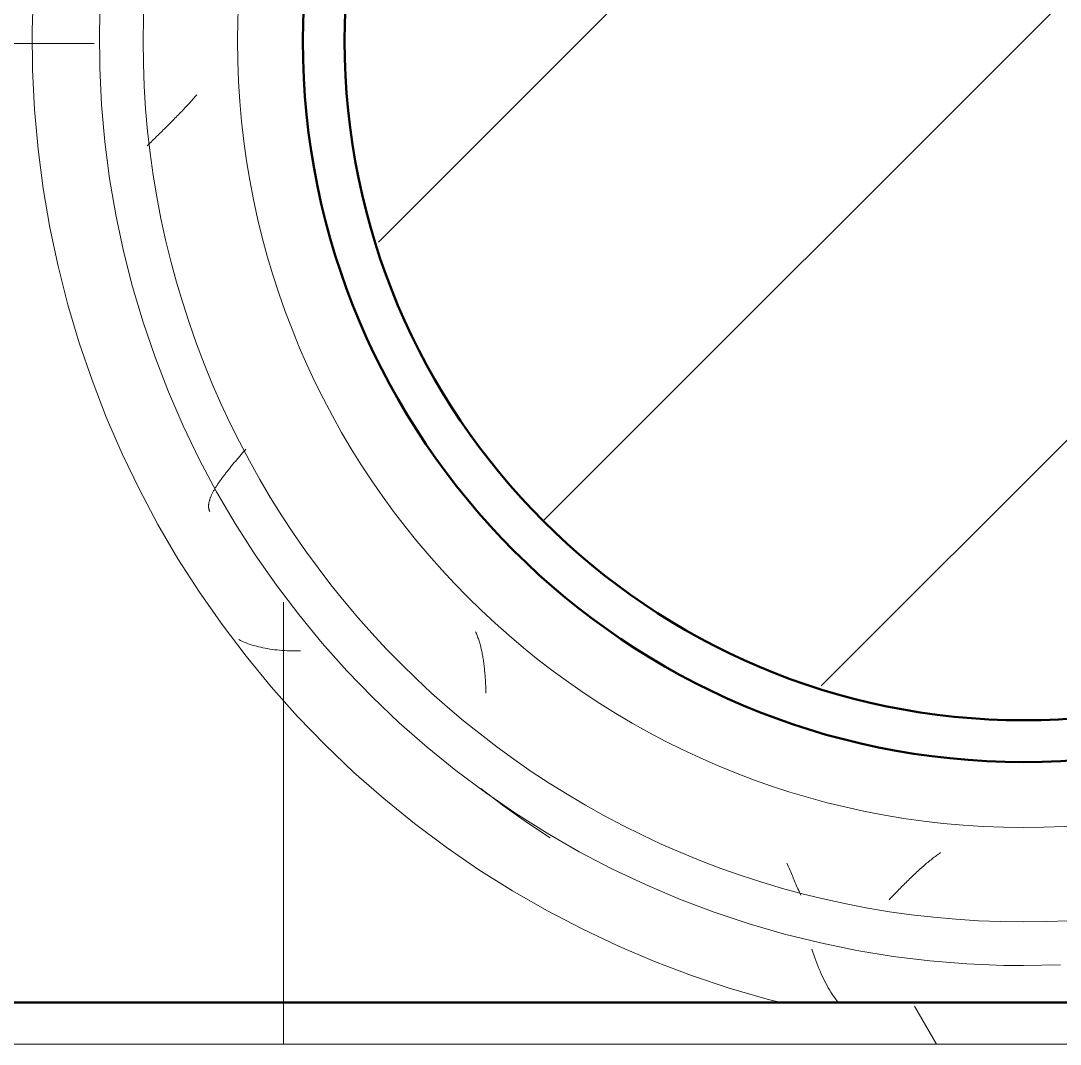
# Model space of a CAD drawing. Header units: millimetres. Extents: x -9358 to 257996, y -67499 to 9117.
# Drawn here: x 1675 to 2172.5, y 221.9 to 711.6 of the extents above; entities that cross this region are included whole.
import ezdxf

# ---------------------------------------------------------------- set-up
doc = ezdxf.new("R2010")
doc.units = ezdxf.units.MM
doc.header["$LTSCALE"] = 1000
for name, color, linetype, lineweight in [('A-COL-RFC', 8, 'Continuous', 18), ('A-COL-RFC-1', 8, 'Continuous', 9), ('A-COL-RFC-2', 8, 'Continuous', 50), ('A-WAL-CLD', 8, 'Continuous', 9), ('A-WAL-CMU', 8, 'Continuous', 50), ('A-WAL-LOW-20', 8, 'Continuous', 18), ('A-WAL-PAT-1', 8, 'Continuous', 9)]:
    doc.layers.add(name, color=color, linetype=linetype, lineweight=lineweight)
pattern_1 = [(0, (0, 0), (812.8, 203.2), [33.53, -576.07, 33.53, -576.07, -3251.2]), (0, (0, 0), (812.8, 203.2), [-1219.2, 33.53, -1185.67, 33.53, -576.07, -1422.4]), (0, (0, 0), (812.8, 203.2), [-3048, 33.53, -372.87, 33.53, -982.47]), (120, (304.8, 101.6), (-582.376, 602.305), [33.53, -576.07, 33.53, -576.07, -3251.2]), (120, (304.8, 101.6), (-582.376, 602.305), [-1219.2, 33.53, -1185.67, 33.53, -576.07, -1422.4]), (120, (304.8, 101.6), (-582.376, 602.305), [-3048, 33.53, -372.87, 33.53, -982.47]), (240, (406.4, 508), (-230.424, -805.505), [33.53, -576.07, 33.53, -576.07, -3251.2]), (240, (406.4, 508), (-230.424, -805.505), [-1219.2, 33.53, -1185.67, 33.53, -576.07, -1422.4]), (240, (406.4, 508), (-230.424, -805.505), [-3048, 33.53, -372.87, 33.53, -982.47])]

# ---------------------------------------------------------------- blocks, each defined once
blk = doc.blocks.new('Concrete-Round-Column - 650-2713651-01-Ground Floor Furniture Plan')
at = {"layer": 'A-COL-RFC-1'}
h = blk.add_hatch(dxfattribs=at)
h.set_pattern_fill('FP_6', color=256, style=0, pattern_type=2)
h.set_pattern_definition([(225, (2155, 850), (106.066, -106.066), [])])
h.paths.add_polyline_path([(0, 325), (-67.52, 317.51), (-124.37, 300.26), (-180.56, 270.23), (-229.81, 229.81), (-270.23, 180.56), (-301.56, 120.09), (-318.76, 63.4), (-325, 0), (-318.76, -63.4), (-300.26, -124.37), (-270.23, -180.56), (-229.81, -229.81), (-180.56, -270.23), (-124.37, -300.26), (-63.4, -318.76), (0, -325), (63.4, -318.76), (124.37, -300.26), (180.56, -270.23), (229.81, -229.81), (270.23, -180.56), (301.15, -121.43), (319.03, -60.59), (325, 0), (318.76, 63.4), (300.26, 124.37), (270.23, 180.56), (229.81, 229.81), (180.56, 270.23), (122.68, 300.77), (63.4, 318.76), (55.37, 319.55)], flags=0)
at = {"layer": 'A-COL-RFC-2'}
for start, end in [(0, 180), (180, 0)]:
    blk.add_arc((0, 0), 325, start, end, dxfattribs=at)
blk = doc.blocks.new('Walls 13 - Walls 13-579752-01-Ground Floor Furniture Plan')
at = {"layer": 'A-WAL-PAT-1'}
h = blk.add_hatch(dxfattribs=at)
h.set_pattern_fill('FP_11', color=256, style=0, pattern_type=2)
h.set_pattern_definition([(90, (450, 700), (-900, 6e-14), [700, -700]), (90, (0, 0), (-1800, 1e-13), [700, -700]), (0, (0, 0), (0, 700), [])])
h.paths.add_polyline_path([(730, 370), (2620, 370), (2620, 1370), (730, 1370), (730, 426.45)], flags=0)
h.paths.add_polyline_path([(2119.9, 406.52), (2118.25, 406.52), (2045.76, 418.62), (1976.25, 442.48), (1911.61, 477.46), (1851.36, 525.05), (1802.62, 578.54), (1763.63, 638.2), (1734.11, 705.51), (1716.07, 776.76), (1710, 850), (1716.07, 923.24), (1735.8, 998.33), (1765.93, 1065.31), (1803.83, 1123.32), (1854.74, 1178.28), (1911.61, 1222.54), (1976.25, 1257.52), (2050.67, 1282.2), (2119.9, 1293.48), (2191.75, 1293.48), (2264.24, 1281.38), (2339.27, 1254.53), (2398.39, 1222.54), (2458.82, 1174.76), (2507.38, 1121.46), (2546.37, 1061.8), (2575.89, 994.49), (2593.93, 923.24), (2600, 850), (2593.93, 776.76), (2574.2, 701.67), (2546.37, 638.2), (2506.17, 576.68), (2456.39, 522.6), (2396.05, 476.19), (2333.75, 442.48), (2259.33, 417.8), (2190.1, 406.52), (2142.38, 406.52)], flags=0)
h.paths.add_polyline_path([(1230.1, 406.52), (1158.25, 406.52), (1085.76, 418.62), (1012.56, 444.48), (951.61, 477.46), (893.61, 522.6), (843.83, 576.68), (803.63, 638.2), (774.11, 705.51), (756.07, 776.76), (750, 850), (756.07, 923.24), (775.8, 998.33), (803.63, 1061.8), (846.67, 1126.41), (893.61, 1177.4), (956.16, 1225), (1016.25, 1257.52), (1090.67, 1282.2), (1159.9, 1293.48), (1231.75, 1293.48), (1304.24, 1281.38), (1373.75, 1257.52), (1438.39, 1222.54), (1497.59, 1176.1), (1546.17, 1123.32), (1586.37, 1061.8), (1615.89, 994.49), (1633.93, 923.24), (1640, 850), (1632.9, 772.69), (1614.2, 701.67), (1586.37, 638.2), (1546.17, 576.68), (1495.09, 521.59), (1436.05, 476.19), (1373.75, 442.48), (1299.33, 417.8), (1231.75, 406.52)], flags=0)
blk = doc.blocks.new('FP_150-01-Ground Floor Furniture Plan')
at = {"layer": 'A-WAL-PAT-1'}
for p, q in [((49550.04, 1044.53), (49550.53, 1045.06)), ((49550.53, 1045.06), (49551.01, 1045.59)), ((49551.01, 1045.59), (49551.48, 1046.12)), ((49551.48, 1046.12), (49551.95, 1046.64)), ((49551.95, 1046.64), (49552.42, 1047.17)), ((49552.42, 1047.17), (49552.88, 1047.69)), ((49552.88, 1047.69), (49553.33, 1048.21)), ((49553.33, 1048.21), (49553.78, 1048.73)), ((49553.78, 1048.73), (49554.22, 1049.25)), ((49545.43, 1039.67), (49545.96, 1040.22)), ((49545.96, 1040.22), (49546.49, 1040.76)), ((49546.49, 1040.76), (49547.01, 1041.31)), ((49547.01, 1041.31), (49547.53, 1041.85)), ((49547.53, 1041.85), (49548.04, 1042.39)), ((49548.04, 1042.39), (49548.55, 1042.93)), ((49548.55, 1042.93), (49549.05, 1043.46)), ((49549.05, 1043.46), (49549.55, 1044)), ((49549.55, 1044), (49550.04, 1044.53)), ((49540.48, 1034.67), (49541.04, 1035.24)), ((49541.04, 1035.24), (49541.61, 1035.8)), ((49541.61, 1035.8), (49542.16, 1036.36)), ((49542.16, 1036.36), (49542.72, 1036.91)), ((49542.72, 1036.91), (49543.27, 1037.47)), ((49543.27, 1037.47), (49543.81, 1038.02)), ((49543.81, 1038.02), (49544.36, 1038.58)), ((49544.36, 1038.58), (49544.9, 1039.13)), ((49544.9, 1039.13), (49545.43, 1039.67)), ((49535.29, 1029.53), (49535.88, 1030.11)), ((49535.88, 1030.11), (49536.46, 1030.68)), ((49536.46, 1030.68), (49537.04, 1031.26)), ((49537.04, 1031.26), (49537.62, 1031.83)), ((49537.62, 1031.83), (49538.2, 1032.4)), ((49538.2, 1032.4), (49538.77, 1032.97)), ((49538.77, 1032.97), (49539.35, 1033.54)), ((49539.35, 1033.54), (49539.91, 1034.11)), ((49539.91, 1034.11), (49540.48, 1034.67)), ((49530.56, 1024.83), (49531.16, 1025.42)), ((49531.16, 1025.42), (49531.75, 1026.02)), ((49531.75, 1026.02), (49532.34, 1026.6)), ((49532.34, 1026.6), (49532.94, 1027.19)), ((49532.94, 1027.19), (49533.53, 1027.78)), ((49533.53, 1027.78), (49534.12, 1028.36)), ((49534.12, 1028.36), (49534.71, 1028.95)), ((49534.71, 1028.95), (49535.29, 1029.53)), ((49687.85, 791.9), (49687.64, 792.36)), ((49688.06, 791.43), (49687.85, 791.9)), ((49688.26, 790.95), (49688.06, 791.43)), ((49688.45, 790.47), (49688.26, 790.95)), ((49688.64, 789.97), (49688.45, 790.47)), ((49688.83, 789.48), (49688.64, 789.97)), ((49689.01, 788.97), (49688.83, 789.48)), ((49689.18, 788.46), (49689.01, 788.97)), ((49689.35, 787.94), (49689.18, 788.46)), ((49689.51, 787.42), (49689.35, 787.94)), ((49689.67, 786.89), (49689.51, 787.42)), ((49689.83, 786.35), (49689.67, 786.89)), ((49689.97, 785.81), (49689.83, 786.35)), ((49690.12, 785.25), (49689.97, 785.81)), ((49690.26, 784.7), (49690.12, 785.25)), ((49690.39, 784.13), (49690.26, 784.7)), ((49690.52, 783.56), (49690.39, 784.13)), ((49690.65, 782.98), (49690.52, 783.56)), ((49690.77, 782.4), (49690.65, 782.98)), ((49690.88, 781.81), (49690.77, 782.4)), ((49690.99, 781.22), (49690.88, 781.81)), ((49691.1, 780.61), (49690.99, 781.22)), ((49691.2, 780), (49691.1, 780.61)), ((49691.3, 779.39), (49691.2, 780)), ((49691.4, 778.77), (49691.3, 779.39)), ((49691.49, 778.14), (49691.4, 778.77)), ((49691.57, 777.51), (49691.49, 778.14)), ((49691.66, 776.87), (49691.57, 777.51)), ((49691.74, 776.23), (49691.66, 776.87)), ((49691.81, 775.57), (49691.74, 776.23)), ((49691.88, 774.92), (49691.81, 775.57)), ((49691.95, 774.26), (49691.88, 774.92)), ((49692.02, 773.59), (49691.95, 774.26)), ((49692.08, 772.91), (49692.02, 773.59)), ((49692.14, 772.24), (49692.08, 772.91)), ((49692.2, 771.55), (49692.14, 772.24)), ((49692.25, 770.86), (49692.2, 771.55)), ((49692.3, 770.17), (49692.25, 770.86)), ((49692.35, 769.47), (49692.3, 770.17)), ((49692.39, 768.76), (49692.35, 769.47)), ((49692.43, 768.05), (49692.39, 768.76)), ((49692.47, 767.33), (49692.43, 768.05)), ((49692.51, 766.61), (49692.47, 767.33)), ((49692.54, 765.89), (49692.51, 766.61)), ((49692.57, 765.16), (49692.54, 765.89)), ((49692.6, 764.42), (49692.57, 765.16)), ((49692.63, 763.68), (49692.6, 764.42)), ((49692.66, 762.94), (49692.63, 763.68)), ((49910.26, 686.65), (49909.76, 686.31)), ((49836.95, 680.96), (49836.64, 681.67)), ((49904.11, 682), (49903.58, 681.56)), ((49904.63, 682.44), (49904.11, 682)), ((49905.15, 682.86), (49904.63, 682.44)), ((49905.67, 683.28), (49905.15, 682.86)), ((49906.19, 683.69), (49905.67, 683.28)), ((49906.71, 684.09), (49906.19, 683.69)), ((49907.22, 684.49), (49906.71, 684.09)), ((49907.73, 684.87), (49907.22, 684.49)), ((49908.24, 685.24), (49907.73, 684.87)), ((49908.75, 685.61), (49908.24, 685.24)), ((49909.26, 685.97), (49908.75, 685.61)), ((49909.76, 686.31), (49909.26, 685.97)), ((49837.26, 680.25), (49836.95, 680.96)), ((49837.57, 679.54), (49837.26, 680.25)), ((49837.88, 678.83), (49837.57, 679.54)), ((49838.19, 678.11), (49837.88, 678.83)), ((49838.51, 677.39), (49838.19, 678.11)), ((49838.82, 676.66), (49838.51, 677.39)), ((49839.13, 675.93), (49838.82, 676.66)), ((49898.2, 676.73), (49897.65, 676.21)), ((49898.74, 677.25), (49898.2, 676.73)), ((49899.29, 677.75), (49898.74, 677.25)), ((49899.83, 678.25), (49899.29, 677.75)), ((49900.38, 678.75), (49899.83, 678.25)), ((49900.92, 679.24), (49900.38, 678.75)), ((49901.45, 679.72), (49900.92, 679.24)), ((49901.99, 680.19), (49901.45, 679.72)), ((49902.52, 680.65), (49901.99, 680.19)), ((49903.05, 681.11), (49902.52, 680.65)), ((49903.58, 681.56), (49903.05, 681.11)), ((49839.45, 675.2), (49839.13, 675.93)), ((49839.76, 674.47), (49839.45, 675.2)), ((49840.08, 673.73), (49839.76, 674.47)), ((49840.39, 673), (49840.08, 673.73)), ((49840.71, 672.26), (49840.39, 673)), ((49841.03, 671.51), (49840.71, 672.26)), ((49893.16, 671.84), (49892.59, 671.27)), ((49893.73, 672.41), (49893.16, 671.84)), ((49894.3, 672.97), (49893.73, 672.41)), ((49894.86, 673.52), (49894.3, 672.97)), ((49895.42, 674.07), (49894.86, 673.52)), ((49895.98, 674.61), (49895.42, 674.07)), ((49896.54, 675.15), (49895.98, 674.61)), ((49897.09, 675.69), (49896.54, 675.15)), ((49897.65, 676.21), (49897.09, 675.69)), ((49841.35, 670.77), (49841.03, 671.51)), ((49841.67, 670.02), (49841.35, 670.77)), ((49841.99, 669.28), (49841.67, 670.02)), ((49842.32, 668.53), (49841.99, 669.28)), ((49842.64, 667.78), (49842.32, 668.53)), ((49842.97, 667.03), (49842.64, 667.78)), ((49843.3, 666.27), (49842.97, 667.03)), ((49888.54, 667.16), (49887.95, 666.56)), ((49889.12, 667.76), (49888.54, 667.16)), ((49889.71, 668.36), (49889.12, 667.76)), ((49890.29, 668.95), (49889.71, 668.36)), ((49890.87, 669.53), (49890.29, 668.95)), ((49891.44, 670.12), (49890.87, 669.53)), ((49892.02, 670.7), (49891.44, 670.12)), ((49892.59, 671.27), (49892.02, 670.7)), ((49886.17, 664.74), (49885.57, 664.12)), ((49886.77, 665.35), (49886.17, 664.74)), ((49887.36, 665.96), (49886.77, 665.35)), ((49887.95, 666.56), (49887.36, 665.96))]:
    blk.add_line(p, q, dxfattribs=at)
blk = doc.blocks.new('FP_152-01-Ground Floor Furniture Plan')
at = {"layer": 'A-WAL-LOW-20', "flags": 128}
blk.add_lwpolyline([(49476.06, 1099.09), (49475.48, 1080.12), (49475.65, 1061.14), (49476.59, 1042.19), (49478.28, 1023.28), (49480.72, 1004.46), (49483.92, 985.75), (49487.86, 967.18), (49492.54, 948.79), (49497.96, 930.6), (49504.09, 912.63), (49510.94, 894.93), (49518.49, 877.52), (49526.74, 860.42), (49535.66, 843.67), (49545.24, 827.28), (49555.47, 811.29), (49566.33, 795.73), (49577.8, 780.61), (49589.87, 765.96), (49602.52, 751.81), (49615.72, 738.17), (49629.46, 725.07), (49643.71, 712.53), (49658.45, 700.57), (49673.66, 689.22), (49689.3, 678.47), (49705.37, 668.37), (49721.83, 658.91), (49738.65, 650.12), (49755.81, 642), (49773.28, 634.59), (49791.03, 627.87), (49809.04, 621.87), (49827.27, 616.6), (49833.75, 615)], dxfattribs=at)
at = {"layer": 'A-WAL-PAT-1'}
for p, q in [((49575.2, 788.14), (49574.34, 788.56)), ((49576.08, 787.74), (49575.2, 788.14)), ((49576.98, 787.35), (49576.08, 787.74)), ((49577.89, 786.98), (49576.98, 787.35)), ((49578.83, 786.63), (49577.89, 786.98)), ((49579.79, 786.29), (49578.83, 786.63)), ((49580.76, 785.98), (49579.79, 786.29)), ((49581.76, 785.68), (49580.76, 785.98)), ((49582.77, 785.39), (49581.76, 785.68)), ((49583.8, 785.13), (49582.77, 785.39)), ((49584.85, 784.88), (49583.8, 785.13)), ((49585.92, 784.65), (49584.85, 784.88)), ((49587, 784.44), (49585.92, 784.65)), ((49588.11, 784.24), (49587, 784.44)), ((49589.22, 784.06), (49588.11, 784.24)), ((49590.36, 783.9), (49589.22, 784.06)), ((49591.51, 783.75), (49590.36, 783.9)), ((49592.68, 783.62), (49591.51, 783.75)), ((49593.86, 783.51), (49592.68, 783.62)), ((49595.06, 783.42), (49593.86, 783.51)), ((49596.27, 783.34), (49595.06, 783.42)), ((49597.5, 783.27), (49596.27, 783.34)), ((49598.74, 783.23), (49597.5, 783.27)), ((49600, 783.2), (49598.74, 783.23)), ((49601.27, 783.18), (49600, 783.2)), ((49602.55, 783.18), (49601.27, 783.18)), ((49603.85, 783.2), (49602.55, 783.18)), ((49690.23, 717.26), (49701.03, 709.09)), ((49701.03, 709.09), (49712.08, 701.24)), ((49712.08, 701.24), (49723.39, 693.73)), ((49849.06, 639.05), (49848.6, 640.44)), ((49849.54, 637.68), (49849.06, 639.05)), ((49850.02, 636.33), (49849.54, 637.68)), ((49850.51, 635.01), (49850.02, 636.33)), ((49851.01, 633.7), (49850.51, 635.01)), ((49851.52, 632.42), (49851.01, 633.7)), ((49852.03, 631.16), (49851.52, 632.42)), ((49852.56, 629.93), (49852.03, 631.16)), ((49853.1, 628.72), (49852.56, 629.93)), ((49853.64, 627.53), (49853.1, 628.72)), ((49854.2, 626.37), (49853.64, 627.53)), ((49854.76, 625.24), (49854.2, 626.37)), ((49855.33, 624.13), (49854.76, 625.24)), ((49855.91, 623.05), (49855.33, 624.13)), ((49856.5, 622), (49855.91, 623.05)), ((49857.1, 620.97), (49856.5, 622)), ((49857.71, 619.97), (49857.1, 620.97)), ((49858.33, 619), (49857.71, 619.97)), ((49858.95, 618.06), (49858.33, 619)), ((49859.59, 617.15), (49858.95, 618.06)), ((49860.23, 616.27), (49859.59, 617.15)), ((49860.88, 615.42), (49860.23, 616.27)), ((49861.54, 614.6), (49860.88, 615.42))]:
    blk.add_line(p, q, dxfattribs=at)
blk = doc.blocks.new('FP_154-01-Ground Floor Furniture Plan')
at = {"layer": 'A-WAL-LOW-20', "flags": 128}
blk.add_lwpolyline([(49950, 632.6), (49967.69, 632.95)], dxfattribs=at)
blk = doc.blocks.new('FP_155-01-Ground Floor Furniture Plan')
at = {"layer": 'A-WAL-LOW-20', "flags": 128}
blk.add_lwpolyline([(49508.17, 1097.46), (49507.63, 1079.78), (49507.79, 1062.08), (49508.66, 1044.41), (49510.24, 1026.78), (49512.51, 1009.24), (49515.49, 991.79), (49519.17, 974.49), (49523.53, 957.34), (49528.58, 940.38), (49534.3, 923.63), (49540.69, 907.13), (49547.73, 890.9), (49555.41, 874.96), (49563.73, 859.34), (49572.66, 844.06), (49582.2, 829.16), (49592.32, 814.65), (49603.02, 800.55), (49614.27, 786.9), (49626.06, 773.7), (49638.37, 760.99), (49651.17, 748.78), (49664.46, 737.09), (49678.2, 725.94), (49692.38, 715.35), (49706.96, 705.34), (49721.94, 695.91), (49737.28, 687.1), (49752.97, 678.9), (49768.96, 671.34), (49785.25, 664.42), (49801.8, 658.16), (49818.59, 652.57), (49835.59, 647.65), (49852.77, 643.42), (49870.1, 639.87), (49887.57, 637.03), (49905.13, 634.88), (49922.77, 633.44), (49940.45, 632.7), (49950, 632.6)], dxfattribs=at)
at = {"layer": 'A-WAL-PAT-1'}
for p, q in [((49574, 875.38), (49574.33, 875.77)), ((49574.33, 875.77), (49574.66, 876.16)), ((49574.66, 876.16), (49575, 876.54)), ((49575, 876.54), (49575.33, 876.93)), ((49575.33, 876.93), (49575.66, 877.32)), ((49575.66, 877.32), (49575.99, 877.7)), ((49575.99, 877.7), (49576.33, 878.09)), ((49576.33, 878.09), (49576.66, 878.47)), ((49576.66, 878.47), (49576.99, 878.86)), ((49576.99, 878.86), (49577.32, 879.24)), ((49577.32, 879.24), (49577.65, 879.62)), ((49569.83, 870.38), (49570.14, 870.76)), ((49570.14, 870.76), (49570.45, 871.14)), ((49570.45, 871.14), (49570.77, 871.53)), ((49570.77, 871.53), (49571.08, 871.91)), ((49571.08, 871.91), (49571.4, 872.29)), ((49571.4, 872.29), (49571.72, 872.68)), ((49571.72, 872.68), (49572.04, 873.07)), ((49572.04, 873.07), (49572.36, 873.45)), ((49572.36, 873.45), (49572.69, 873.84)), ((49572.69, 873.84), (49573.02, 874.22)), ((49573.02, 874.22), (49573.34, 874.61)), ((49573.34, 874.61), (49573.67, 875)), ((49573.67, 875), (49574, 875.38)), ((49566.09, 865.53), (49566.36, 865.9)), ((49566.36, 865.9), (49566.63, 866.26)), ((49566.63, 866.26), (49566.9, 866.63)), ((49566.9, 866.63), (49567.18, 867)), ((49567.18, 867), (49567.46, 867.37)), ((49567.46, 867.37), (49567.75, 867.74)), ((49567.75, 867.74), (49568.03, 868.11)), ((49568.03, 868.11), (49568.33, 868.49)), ((49568.33, 868.49), (49568.62, 868.86)), ((49568.62, 868.86), (49568.92, 869.24)), ((49568.92, 869.24), (49569.22, 869.62)), ((49569.22, 869.62), (49569.52, 870)), ((49569.52, 870), (49569.83, 870.38)), ((49562.85, 860.67), (49563.05, 861)), ((49563.05, 861), (49563.26, 861.34)), ((49563.26, 861.34), (49563.46, 861.67)), ((49563.46, 861.67), (49563.68, 862.01)), ((49563.68, 862.01), (49563.9, 862.35)), ((49563.9, 862.35), (49564.12, 862.7)), ((49564.12, 862.7), (49564.35, 863.04)), ((49564.35, 863.04), (49564.59, 863.39)), ((49564.59, 863.39), (49564.83, 863.74)), ((49564.83, 863.74), (49565.07, 864.1)), ((49565.07, 864.1), (49565.32, 864.45)), ((49565.32, 864.45), (49565.57, 864.81)), ((49565.57, 864.81), (49565.83, 865.17)), ((49565.83, 865.17), (49566.09, 865.53)), ((49560.42, 855.51), (49560.51, 855.78)), ((49560.51, 855.78), (49560.61, 856.06)), ((49560.61, 856.06), (49560.71, 856.35)), ((49560.71, 856.35), (49560.82, 856.63)), ((49560.82, 856.63), (49560.94, 856.93)), ((49560.94, 856.93), (49561.07, 857.22)), ((49561.07, 857.22), (49561.2, 857.52)), ((49561.2, 857.52), (49561.34, 857.82)), ((49561.34, 857.82), (49561.48, 858.12)), ((49561.48, 858.12), (49561.63, 858.43)), ((49561.63, 858.43), (49561.79, 858.74)), ((49561.79, 858.74), (49561.95, 859.06)), ((49561.95, 859.06), (49562.12, 859.37)), ((49562.12, 859.37), (49562.29, 859.69)), ((49562.29, 859.69), (49562.48, 860.02)), ((49562.48, 860.02), (49562.66, 860.34)), ((49562.66, 860.34), (49562.85, 860.67)), ((49559.87, 852.71), (49559.89, 852.95)), ((49559.87, 852.48), (49559.87, 852.71)), ((49559.87, 852.25), (49559.87, 852.48)), ((49559.88, 852.03), (49559.87, 852.25)), ((49559.89, 851.81), (49559.88, 852.03)), ((49559.89, 852.95), (49559.91, 853.18)), ((49559.92, 851.6), (49559.89, 851.81)), ((49559.91, 853.18), (49559.93, 853.43)), ((49559.95, 851.39), (49559.92, 851.6)), ((49559.93, 853.43), (49559.97, 853.67)), ((49559.99, 851.19), (49559.95, 851.39)), ((49559.97, 853.67), (49560.01, 853.92)), ((49560.03, 850.98), (49559.99, 851.19)), ((49560.01, 853.92), (49560.06, 854.18)), ((49560.09, 850.79), (49560.03, 850.98)), ((49560.06, 854.18), (49560.12, 854.44)), ((49560.15, 850.59), (49560.09, 850.79)), ((49560.12, 854.44), (49560.18, 854.7)), ((49560.18, 854.7), (49560.25, 854.96)), ((49560.25, 854.96), (49560.33, 855.23)), ((49560.33, 855.23), (49560.42, 855.51)), ((49560.21, 850.41), (49560.15, 850.59)), ((49560.29, 850.22), (49560.21, 850.41)), ((49560.37, 850.04), (49560.29, 850.22)), ((49560.47, 849.87), (49560.37, 850.04))]:
    blk.add_line(p, q, dxfattribs=at)
blk = doc.blocks.new('Walls 306 - Walls 78-2881563-01-Ground Floor Furniture Plan')
at = {"layer": 'A-WAL-PAT-1'}
h = blk.add_hatch(dxfattribs=at)
h.set_pattern_fill('FP_156', color=256, style=0, pattern_type=2)
h.set_pattern_definition([(0, (47795, 225), (528.32, 132.08), [43.586, -352.654, 43.586, -352.654, -2113.28]), (0, (47795, 225), (528.32, 132.08), [-792.48, 43.586, -748.894, 43.586, -352.654, -924.56]), (0, (47795, 225), (528.32, 132.08), [-1981.2, 43.586, -220.574, 43.586, -616.814]), (120, (47993.12, 291.04), (-378.5446, 391.4985), [43.586, -352.654, 43.586, -2465.934]), (120, (47993.12, 291.04), (-378.5446, 391.4985), [-439.826, -352.654, 43.586, -748.894, -1320.8]), (120, (47993.12, 291.04), (-378.5446, 391.4985), [-1584.96, 43.586, -352.654, 43.586, -880.974]), (120, (47993.12, 291.04), (-378.5446, 391.4985), [-2024.786, -220.574, 43.586, -616.814]), (240, (48059.16, 555.2), (-149.7754, -523.5785), [43.586, -352.654, 43.586, -2465.934]), (240, (48059.16, 555.2), (-149.7754, -523.5785), [-439.826, -352.654, 43.586, -748.894, -1320.8]), (240, (48059.16, 555.2), (-149.7754, -523.5785), [-1584.96, 43.586, -352.654, 43.586, -880.974]), (240, (48059.16, 555.2), (-149.7754, -523.5785), [-2024.786, -220.574, 43.586, -616.814])])
h.paths.add_polyline_path([(49950, 698.71), (50017.52, 705.01), (50078.7, 721.4), (50140.41, 750.7), (50191.88, 786.74), (50238.26, 833.12), (50275.88, 886.85), (50303.6, 946.3), (50320.75, 1011.6), (50326.29, 1075), (50320.58, 1140.34), (50303.6, 1203.7), (50275.88, 1263.15), (50238.26, 1316.88), (50191.88, 1363.26), (50138.15, 1400.88), (50074.37, 1429.76), (50015.34, 1445.58), (49950, 1451.29), (49884.66, 1445.58), (49821.3, 1428.6), (49760.6, 1400), (49708.12, 1363.26), (49661.32, 1316.28), (49624.12, 1263.15), (49595.24, 1199.37), (49579.01, 1135.59), (49573.71, 1075), (49579.42, 1009.66), (49596.4, 946.3), (49624.12, 886.85), (49661.74, 833.12), (49708.69, 786.34), (49761.85, 749.12), (49825.63, 720.24), (49884.66, 704.42), (49894.63, 703.55)], flags=0)
h.paths.add_polyline_path([(49981.83, 731.47), (49918.17, 731.47), (49850.28, 745.23), (49796.22, 766.17), (49742.09, 799.68), (49693.07, 845.19), (49656.15, 894.44), (49627.01, 954.91), (49610.87, 1011.61), (49605, 1075), (49611.09, 1139.16), (49629.01, 1201.05), (49658.11, 1258.51), (49697.35, 1309.53), (49745.32, 1352.32), (49800.33, 1385.42), (49860.41, 1407.73), (49923.44, 1418.53), (49981.83, 1418.53), (50044.41, 1406.83), (50103.78, 1383.83), (50157.91, 1350.32), (50204.96, 1307.42), (50243.85, 1255.56), (50271.7, 1199.63), (50289.38, 1135.59), (50295, 1075), (50288.91, 1010.84), (50270.99, 948.95), (50241.89, 891.49), (50202.65, 840.47), (50154.67, 797.68), (50099.67, 764.58), (50039.59, 742.27), (50013.4, 737.37)], flags=0)
at = {"layer": 'A-WAL-LOW-20'}
for radius, start, end in [(421.46, 90, 270), (421.46, 270, 90), (376.29, 90, 270), (376.29, 270, 90)]:
    blk.add_arc((49950, 1075), radius, start, end, dxfattribs=at)
for name in ['FP_152-01-Ground Floor Furniture Plan', 'FP_155-01-Ground Floor Furniture Plan', 'FP_154-01-Ground Floor Furniture Plan', 'FP_150-01-Ground Floor Furniture Plan']:
    blk.add_blockref(name, (0, 0), dxfattribs=at)
blk = doc.blocks.new('G')
at = {"layer": 'A-WAL-PAT-1'}
h = blk.add_hatch(dxfattribs=at)
h.set_pattern_fill('FP_2', color=256, style=0, pattern_type=2)
h.set_pattern_definition(pattern_1)
h.paths.add_polyline_path([(2123.17, 506.47), (2186.83, 506.47), (2249.41, 518.17), (2308.78, 541.17), (2362.91, 574.68), (2411.93, 620.19), (2448.32, 668.38), (2477.99, 729.91), (2494.13, 786.61), (2500, 850), (2480, 850), (2473.76, 786.6), (2455.26, 725.63), (2425.23, 669.44), (2384.81, 620.19), (2335.56, 579.77), (2277.68, 549.23), (2218.4, 531.24), (2155, 525), (2091.6, 531.24), (2030.63, 549.74), (1974.44, 579.77), (1925.19, 620.19), (1884.77, 669.44), (1853.44, 729.91), (1836.24, 786.6), (1830, 850), (1810, 850), (1815.87, 786.61), (1833.3, 725.37), (1861.68, 668.38), (1900.68, 616.99), (1950.57, 572.53), (2001.22, 541.17), (2065.44, 517.26), (2099.63, 510.87)], flags=0)
h = blk.add_hatch(dxfattribs=at)
h.set_pattern_fill('FP_2', color=256, style=0, pattern_type=2)
h.set_pattern_definition(pattern_1)
h.paths.add_polyline_path([(1608.06, 370), (2600, 370), (2600, 390), (-150, 390), (-150, 370), (1362.28, 370)], flags=0)
at = {"layer": 'A-WAL-CLD'}
blk.add_line((2600, 370), (-150, 370), dxfattribs=at)
at = {"layer": 'A-WAL-CMU'}
blk.add_line((2620, 390), (-190, 390), dxfattribs=at)
for start, end in [(0, 180), (180, 360)]:
    blk.add_arc((2155, 850), 345, start, end, dxfattribs=at)
at = {"layer": 'A-COL-RFC', "rotation": 180}
blk.add_blockref('Concrete-Round-Column - 650-2713651-01-Ground Floor Furniture Plan', (2155, 850), dxfattribs=at)
at = {"layer": 'A-WAL-LOW-20'}
for name, p in [('Walls 13 - Walls 13-579752-01-Ground Floor Furniture Plan', (0, 0)), ('Walls 306 - Walls 78-2881563-01-Ground Floor Furniture Plan', (-47795, -225))]:
    blk.add_blockref(name, p, dxfattribs=at)

msp = doc.modelspace()

# ---------------------------------------------------------------- block references
msp.add_blockref('G', (0, -148.08))

doc.saveas('drawing.dxf')
